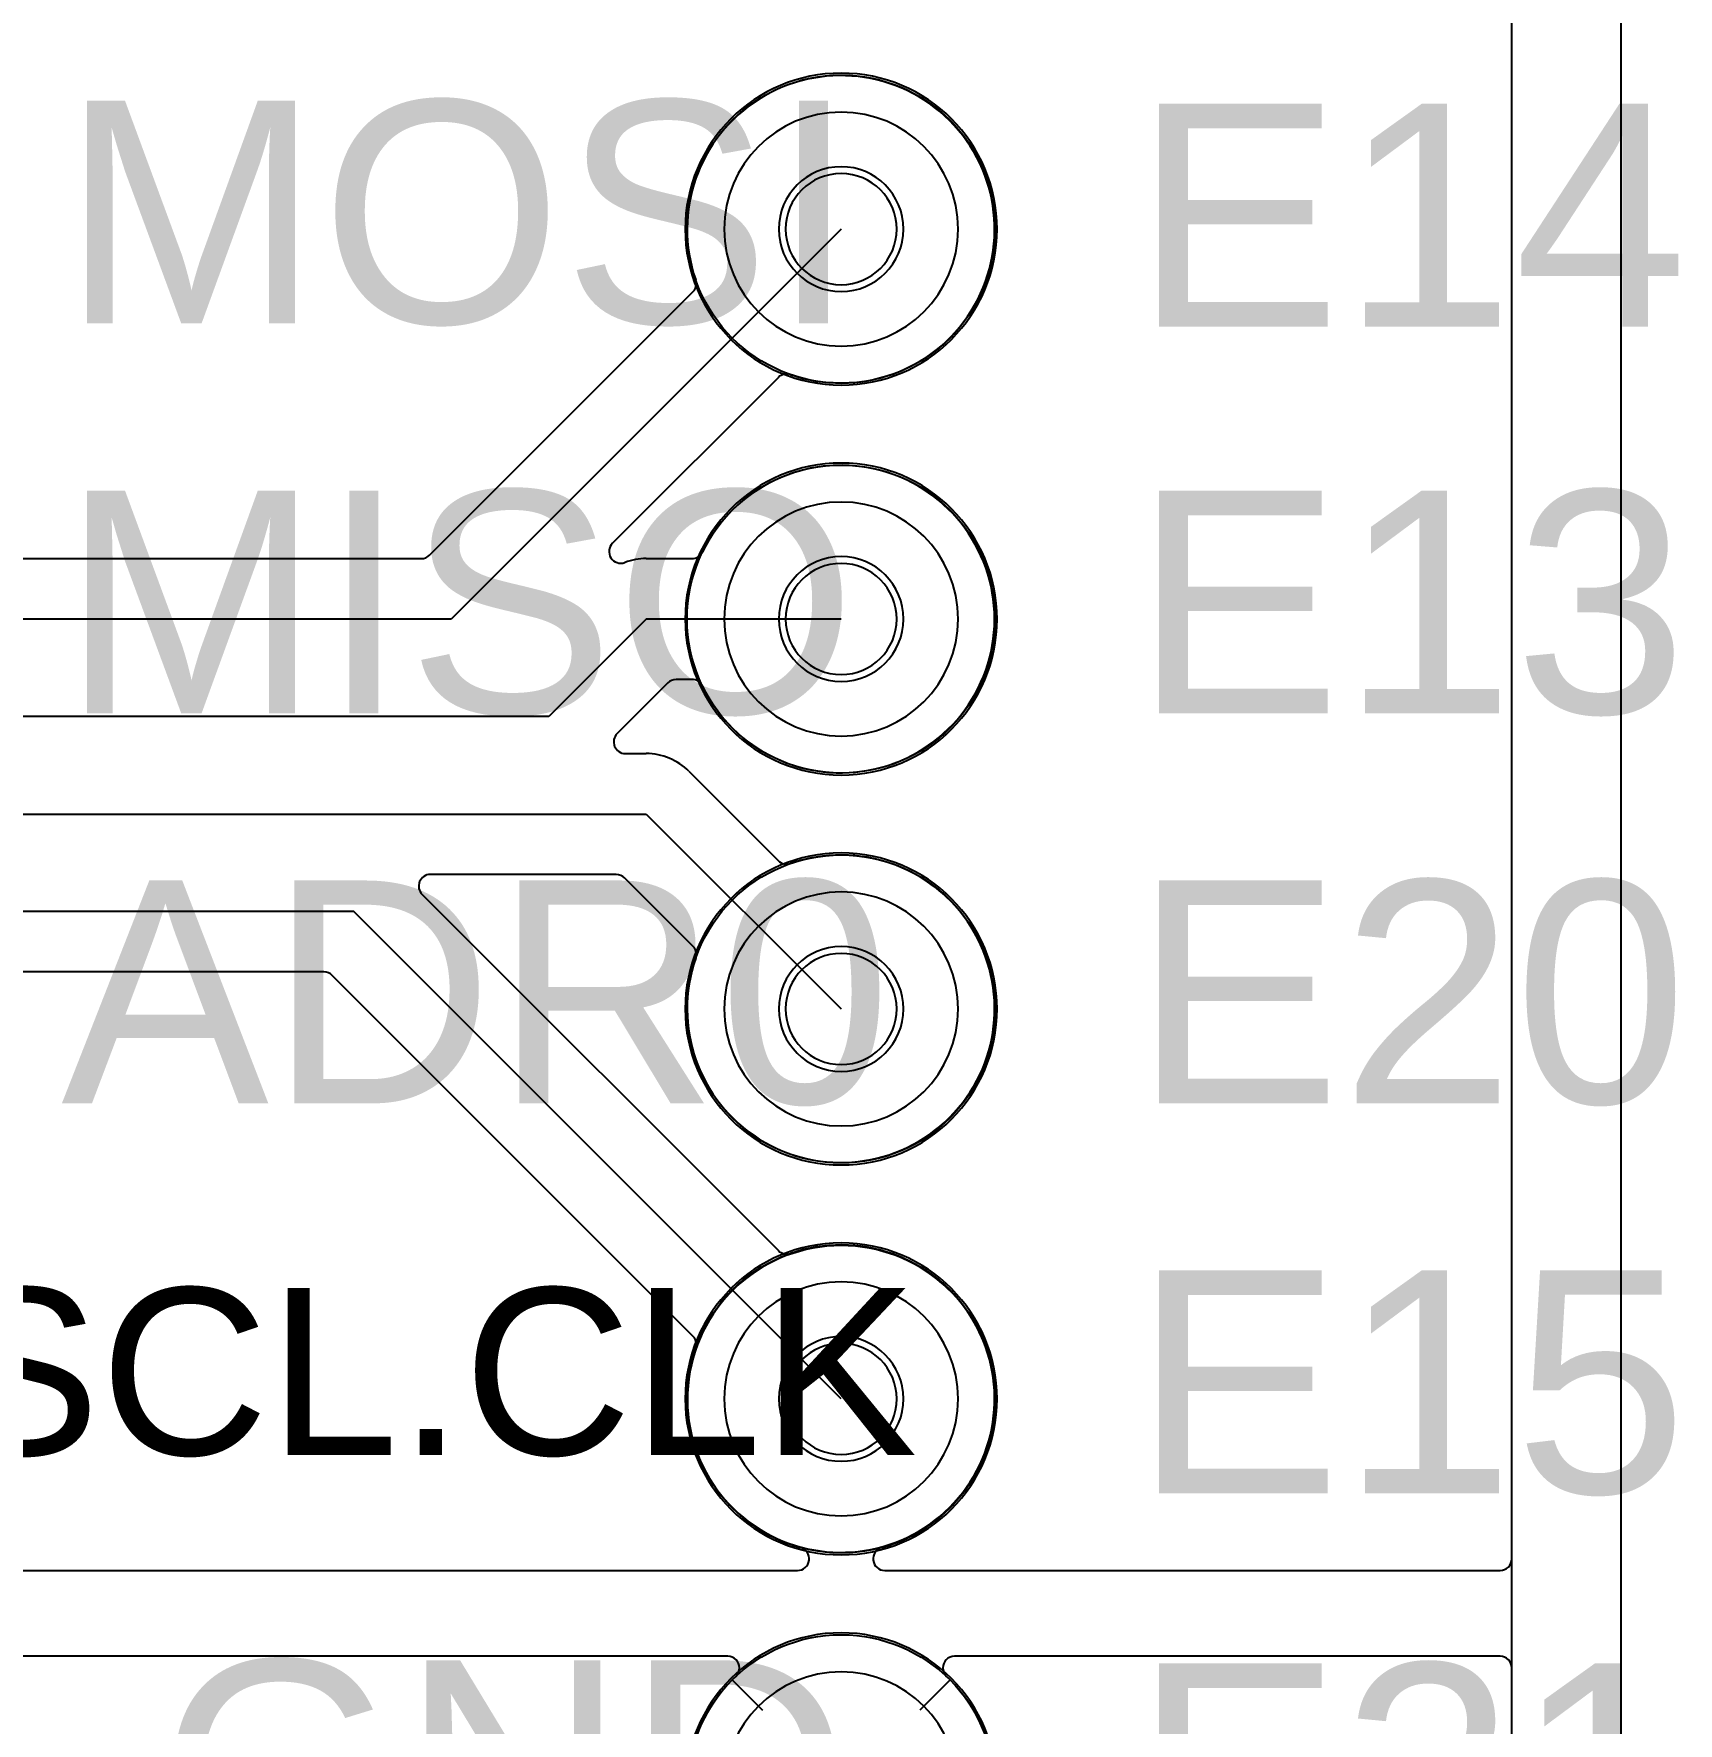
# Model space of a CAD drawing. Header units: inches. Extents: x -0.63 to 3.45, y 0 to 2.67.
# Drawn here: x 1.5929 to 2.0147, y 0.9918 to 1.4251 of the extents above; entities that cross this region are included whole.
import ezdxf

# ---------------------------------------------------------------- set-up
doc = ezdxf.new("R2010")
doc.units = ezdxf.units.IN
doc.header["$MEASUREMENT"] = 0
for name, color, linetype in [('BOARD_OUTLINE', 7, 'Continuous'), ('Bottom', 7, 'Continuous'), ('L2_GND', 7, 'Continuous'), ('L5_GND', 7, 'Continuous'), ('Layer_20', 7, 'Continuous'), ('LAYNR4', 7, 'Continuous'), ('LAYNR5', 7, 'Continuous'), ('PADLAYER_BOT', 7, 'Continuous'), ('PADLAYER_INNER', 7, 'Continuous'), ('PADLAYER_TOP', 7, 'Continuous'), ('SILKSCREEN_TEXT_TOP', 7, 'Continuous'), ('TOOL_TOP', 7, 'Continuous')]:
    doc.layers.add(name, color=color, linetype=linetype)

# ---------------------------------------------------------------- blocks, each defined once
blk = doc.blocks.new('SE1')
at = {"layer": 'BOARD_OUTLINE', "color": 7, "linetype": 'Continuous'}
blk.add_line((2, 2.25), (2, 0), dxfattribs=at)
blk = doc.blocks.new('SE')
at = {"layer": 'BOARD_OUTLINE'}
blk.add_blockref('SE1', (0, 0), dxfattribs=at)
blk = doc.blocks.new('SE223')
at = {"layer": 'LAYNR4', "color": 7, "linetype": 'Continuous'}
for p, q in [((1.8, 1.375), (1.7, 1.275)), ((1.7, 1.275), (0.6, 1.275))]:
    blk.add_line(p, q, dxfattribs=at)
blk = doc.blocks.new('SE222')
at = {"layer": 'LAYNR4'}
blk.add_blockref('SE223', (0, 0), dxfattribs=at)
blk = doc.blocks.new('SE675')
at = {"layer": 'LAYNR4', "color": 7, "linetype": 'Continuous'}
for p, q in [((1.75, 1.275), (1.725, 1.25)), ((1.8, 1.275), (1.75, 1.275)), ((1.725, 1.25), (0.61, 1.25))]:
    blk.add_line(p, q, dxfattribs=at)
blk = doc.blocks.new('SE674')
at = {"layer": 'LAYNR4'}
blk.add_blockref('SE675', (0, 0), dxfattribs=at)
blk = doc.blocks.new('SE683')
at = {"layer": 'LAYNR4', "color": 7, "linetype": 'Continuous'}
for p, q in [((0.61917, 1.225), (1.75, 1.225)), ((1.75, 1.225), (1.8, 1.175))]:
    blk.add_line(p, q, dxfattribs=at)
blk = doc.blocks.new('SE682')
at = {"layer": 'LAYNR4'}
blk.add_blockref('SE683', (0, 0), dxfattribs=at)
blk = doc.blocks.new('SE701')
at = {"layer": 'LAYNR4', "color": 7, "linetype": 'Continuous'}
for p, q in [((1.675, 1.2), (0.635, 1.2)), ((1.8, 1.075), (1.675, 1.2))]:
    blk.add_line(p, q, dxfattribs=at)
blk = doc.blocks.new('SE700')
at = {"layer": 'LAYNR4'}
blk.add_blockref('SE701', (0, 0), dxfattribs=at)
blk = doc.blocks.new('SE709')
at = {"layer": 'L2_GND', "color": 7, "linetype": 'Continuous'}
blk.add_line((1.972, 0.031), (1.972, 2.219), dxfattribs=at)
blk = doc.blocks.new('SE708')
at = {"layer": 'L2_GND'}
blk.add_blockref('SE709', (0, 0), dxfattribs=at)
blk = doc.blocks.new('SE1043')
at = {"layer": 'L2_GND', "color": 7, "linetype": 'Continuous'}
blk.add_line((1.82793, 1.00293), (1.82015, 0.99515), dxfattribs=at)
blk = doc.blocks.new('SE1042')
at = {"layer": 'L2_GND'}
blk.add_blockref('SE1043', (0, 0), dxfattribs=at)
blk = doc.blocks.new('SE1045')
at = {"layer": 'L2_GND', "color": 7, "linetype": 'Continuous'}
blk.add_line((1.77207, 1.00293), (1.77985, 0.99515), dxfattribs=at)
blk = doc.blocks.new('SE1044')
at = {"layer": 'L2_GND'}
blk.add_blockref('SE1045', (0, 0), dxfattribs=at)
blk = doc.blocks.new('SE1243')
at = {"layer": 'LAYNR4', "color": 7, "linetype": 'Continuous'}
blk.add_line((1.972, 0.031), (1.972, 2.219), dxfattribs=at)
blk = doc.blocks.new('SE1242')
at = {"layer": 'LAYNR4'}
blk.add_blockref('SE1243', (0, 0), dxfattribs=at)
blk = doc.blocks.new('SE1271')
at = {"layer": 'LAYNR4', "color": 7, "linetype": 'Continuous'}
for p, q in [((1.69446, 1.29138), (1.76198, 1.3589)), ((1.7839, 1.33698), (1.74135, 1.29443)), ((1.44678, 1.2905), (1.69234, 1.2905)), ((1.75, 1.2905), (1.76174, 1.2905)), ((1.75554, 1.25862), (1.74254, 1.24562)), ((1.76174, 1.2595), (1.75766, 1.2595)), ((1.74466, 1.2405), (1.75, 1.2405)), ((1.76096, 1.23596), (1.7839, 1.21302)), ((1.74234, 1.2095), (1.69466, 1.2095)), ((1.76198, 1.1911), (1.74446, 1.20862)), ((1.69254, 1.20438), (1.7839, 1.11302)), ((1.66734, 1.1845), (1.57885, 1.1845)), ((1.76198, 1.0911), (1.66946, 1.18362))]:
    blk.add_line(p, q, dxfattribs=at)
for centre, radius, start, end in [((1.7999429269, 1.3749429269), 0.0394245634733001, 250.8500021615, 199.1499978385), ((1.7598488574, 1.3610272561), 0.0030111438341338, 315.0522918582, 0.0522108655), ((1.759867493, 1.3610444887), 0.0029925420868893, 359.7225964508, 18.8226071036), ((1.7860300024, 1.334856309), 0.0030078188135803, 70.9849387413, 135.0850120579), ((1.7999201698, 1.275), 0.0394251004926047, 205.8500021615, 154.1499978384), ((1.6923351197, 1.2935053935), 0.0030053974866777, 270.0930400992, 314.9930819009), ((1.7434729527, 1.2923087707), 0.0030010901248405, 135.0232665716, 290.6232277622), ((1.7617403415, 1.2935012591), 0.0030012591286142, 269.9934801744, 334.0935534911), ((1.7500163318, 1.2749502151), 0.0155497935121977, 90.0601772155, 110.6601075092), ((1.7576648803, 1.2564946065), 0.0030053974866775, 90.0930400992, 134.9930819009), ((1.7617403415, 1.2564987409), 0.0030012591286142, 25.9064465089, 90.0065198256), ((1.7446603852, 1.2434990658), 0.0029990657791235, 134.9925832143, 269.9926405838), ((1.7499997243, 1.2250000832), 0.0154999167723888, 44.9990617053, 89.9989807126), ((1.7999429269, 1.1750570731), 0.0394245634732998, 160.8500021615, 109.1499978385), ((1.6946603852, 1.2065009342), 0.0029990657791235, 90.0073594162, 225.0074167857), ((1.7423351197, 1.2064946065), 0.0030053974866775, 45.0069180991, 89.9069599008), ((1.7860300024, 1.215143691), 0.0030078188135805, 224.9149879421, 289.0150612587), ((1.7598488574, 1.1889727439), 0.0030111438341338, 359.9477891345, 44.9477081418), ((1.759867493, 1.1889555113), 0.0029925420868893, 341.1773928964, 0.2774035492), ((1.6673351197, 1.1814946065), 0.0030053974866775, 45.0069180991, 89.9069599008), ((1.7999429269, 1.0750570731), 0.0394245634732999, 160.8500021615, 109.1499978385), ((1.7860300024, 1.115143691), 0.0030078188135803, 224.9149879421, 289.0150612587), ((1.7598488574, 1.0889727439), 0.0030111438341338, 359.9477891345, 44.9477081418), ((1.759867493, 1.0889555113), 0.0029925420868893, 341.1773928964, 0.2774035492)]:
    blk.add_arc(centre, radius, start, end, dxfattribs=at)
blk = doc.blocks.new('SE1270')
at = {"layer": 'LAYNR4'}
blk.add_blockref('SE1271', (0, 0), dxfattribs=at)
blk = doc.blocks.new('SE1353')
at = {"layer": 'L5_GND', "color": 7, "linetype": 'Continuous'}
blk.add_line((1.972, 0.031), (1.972, 2.219), dxfattribs=at)
blk = doc.blocks.new('SE1352')
at = {"layer": 'L5_GND'}
blk.add_blockref('SE1353', (0, 0), dxfattribs=at)
blk = doc.blocks.new('SE1687')
at = {"layer": 'L5_GND', "color": 7, "linetype": 'Continuous'}
blk.add_line((1.82793, 1.00293), (1.82015, 0.99515), dxfattribs=at)
blk = doc.blocks.new('SE1686')
at = {"layer": 'L5_GND'}
blk.add_blockref('SE1687', (0, 0), dxfattribs=at)
blk = doc.blocks.new('SE1689')
at = {"layer": 'L5_GND', "color": 7, "linetype": 'Continuous'}
blk.add_line((1.77207, 1.00293), (1.77985, 0.99515), dxfattribs=at)
blk = doc.blocks.new('SE1688')
at = {"layer": 'L5_GND'}
blk.add_blockref('SE1689', (0, 0), dxfattribs=at)
blk = doc.blocks.new('SE1887')
at = {"layer": 'LAYNR5', "color": 7, "linetype": 'Continuous'}
for p, q in [((1.972, 1.034), (1.972, 2.219)), ((1.575, 1.031), (1.78881, 1.031)), ((1.81119, 1.031), (1.969, 1.031))]:
    blk.add_line(p, q, dxfattribs=at)
for centre, radius, start, end in [((1.8, 1.0749059999), 0.039412894471126, 285.2999989871, 254.7000010129), ((1.7888094357, 1.0339980553), 0.0029980553620539, 270.0107836672, 74.7107334707), ((1.8111905643, 1.0339980553), 0.0029980553620539, 105.2892665293, 269.9892163328), ((1.9690000022, 1.0339999978), 0.0029999977587754, 270, 0)]:
    blk.add_arc(centre, radius, start, end, dxfattribs=at)
blk = doc.blocks.new('SE1886')
at = {"layer": 'LAYNR5'}
blk.add_blockref('SE1887', (0, 0), dxfattribs=at)
blk = doc.blocks.new('SE1991')
at = {"layer": 'LAYNR5', "color": 7, "linetype": 'Continuous'}
for p, q in [((1.77093, 1.009), (1.22191, 1.009)), ((1.969, 1.009), (1.82907, 1.009)), ((1.972, 0.031), (1.972, 1.006))]:
    blk.add_line(p, q, dxfattribs=at)
for centre, radius, start, end in [((1.7709300022, 1.0060000022), 0.0029999977587754, 0, 90.0000856086), ((1.7709246037, 1.0060026605), 0.0030053974700914, 313.1492893529, 359.9492795895), ((1.8290699978, 1.0060000022), 0.0029999977587751, 90, 180.0000856086), ((1.8290753963, 1.0060026605), 0.0030053974700914, 180.0507204105, 226.8507106471), ((1.9690000022, 1.0060000022), 0.0029999977587751, 0, 90.0000856086), ((1.8, 0.9750366176), 0.0394713558611647, 133.1999951774, 46.8000048226)]:
    blk.add_arc(centre, radius, start, end, dxfattribs=at)
blk = doc.blocks.new('SE1990')
at = {"layer": 'LAYNR5'}
blk.add_blockref('SE1991', (0, 0), dxfattribs=at)
blk = doc.blocks.new('SE2111')
at = {"layer": 'Bottom', "color": 7, "linetype": 'Continuous'}
blk.add_line((1.972, 0.031), (1.972, 2.219), dxfattribs=at)
blk = doc.blocks.new('SE2110')
at = {"layer": 'Bottom'}
blk.add_blockref('SE2111', (0, 0), dxfattribs=at)
blk = doc.blocks.new('SE3165')
at = {"layer": 'SILKSCREEN_TEXT_TOP', "color": 7, "linetype": 'Continuous'}
for start, end in [(0, 180), (180, 0)]:
    blk.add_arc((1.8, 1.275), 0.04, start, end, dxfattribs=at)
blk = doc.blocks.new('SE3164')
at = {"layer": 'SILKSCREEN_TEXT_TOP'}
blk.add_blockref('SE3165', (0, 0), dxfattribs=at)
blk = doc.blocks.new('SE3167')
at = {"layer": 'Layer_20', "color": 7, "linetype": 'Continuous'}
for start, end in [(0, 180), (180, 0)]:
    blk.add_arc((1.8, 1.275), 0.03, start, end, dxfattribs=at)
blk = doc.blocks.new('SE3166')
at = {"layer": 'Layer_20'}
blk.add_blockref('SE3167', (0, 0), dxfattribs=at)
blk = doc.blocks.new('SE3169')
at = {"layer": 'PADLAYER_TOP', "color": 7, "linetype": 'Continuous'}
for start, end in [(0, 180), (180, 0)]:
    blk.add_arc((1.8, 1.275), 0.0142500000000001, start, end, dxfattribs=at)
blk = doc.blocks.new('SE3168')
at = {"layer": 'PADLAYER_TOP'}
blk.add_blockref('SE3169', (0, 0), dxfattribs=at)
blk = doc.blocks.new('SE3171')
at = {"layer": 'PADLAYER_INNER', "color": 7, "linetype": 'Continuous'}
for start, end in [(0, 180), (180, 0)]:
    blk.add_arc((1.8, 1.275), 0.0142500000000001, start, end, dxfattribs=at)
blk = doc.blocks.new('SE3170')
at = {"layer": 'PADLAYER_INNER'}
blk.add_blockref('SE3171', (0, 0), dxfattribs=at)
blk = doc.blocks.new('SE3173')
at = {"layer": 'PADLAYER_BOT', "color": 7, "linetype": 'Continuous'}
for start, end in [(0, 180), (180, 0)]:
    blk.add_arc((1.8, 1.275), 0.0142500000000001, start, end, dxfattribs=at)
blk = doc.blocks.new('SE3172')
at = {"layer": 'PADLAYER_BOT'}
blk.add_blockref('SE3173', (0, 0), dxfattribs=at)
blk = doc.blocks.new('SE3175')
at = {"layer": 'TOOL_TOP', "color": 7, "linetype": 'Continuous'}
for start, end in [(0, 180), (180, 0)]:
    blk.add_arc((1.8, 1.275), 0.016, start, end, dxfattribs=at)
blk = doc.blocks.new('SE3174')
at = {"layer": 'TOOL_TOP'}
blk.add_blockref('SE3175', (0, 0), dxfattribs=at)
blk = doc.blocks.new('SE3177')
at = {"layer": 'SILKSCREEN_TEXT_TOP', "color": 7, "linetype": 'Continuous'}
for start, end in [(0, 180), (180, 0)]:
    blk.add_arc((1.8, 1.375), 0.04, start, end, dxfattribs=at)
blk = doc.blocks.new('SE3176')
at = {"layer": 'SILKSCREEN_TEXT_TOP'}
blk.add_blockref('SE3177', (0, 0), dxfattribs=at)
blk = doc.blocks.new('SE3179')
at = {"layer": 'Layer_20', "color": 7, "linetype": 'Continuous'}
for start, end in [(0, 180), (180, 0)]:
    blk.add_arc((1.8, 1.375), 0.03, start, end, dxfattribs=at)
blk = doc.blocks.new('SE3178')
at = {"layer": 'Layer_20'}
blk.add_blockref('SE3179', (0, 0), dxfattribs=at)
blk = doc.blocks.new('SE3181')
at = {"layer": 'PADLAYER_TOP', "color": 7, "linetype": 'Continuous'}
for start, end in [(0, 180), (180, 0)]:
    blk.add_arc((1.8, 1.375), 0.0142500000000001, start, end, dxfattribs=at)
blk = doc.blocks.new('SE3180')
at = {"layer": 'PADLAYER_TOP'}
blk.add_blockref('SE3181', (0, 0), dxfattribs=at)
blk = doc.blocks.new('SE3183')
at = {"layer": 'PADLAYER_INNER', "color": 7, "linetype": 'Continuous'}
for start, end in [(0, 180), (180, 0)]:
    blk.add_arc((1.8, 1.375), 0.0142500000000001, start, end, dxfattribs=at)
blk = doc.blocks.new('SE3182')
at = {"layer": 'PADLAYER_INNER'}
blk.add_blockref('SE3183', (0, 0), dxfattribs=at)
blk = doc.blocks.new('SE3185')
at = {"layer": 'PADLAYER_BOT', "color": 7, "linetype": 'Continuous'}
for start, end in [(0, 180), (180, 0)]:
    blk.add_arc((1.8, 1.375), 0.0142500000000001, start, end, dxfattribs=at)
blk = doc.blocks.new('SE3184')
at = {"layer": 'PADLAYER_BOT'}
blk.add_blockref('SE3185', (0, 0), dxfattribs=at)
blk = doc.blocks.new('SE3187')
at = {"layer": 'TOOL_TOP', "color": 7, "linetype": 'Continuous'}
for start, end in [(0, 180), (180, 0)]:
    blk.add_arc((1.8, 1.375), 0.016, start, end, dxfattribs=at)
blk = doc.blocks.new('SE3186')
at = {"layer": 'TOOL_TOP'}
blk.add_blockref('SE3187', (0, 0), dxfattribs=at)
blk = doc.blocks.new('SE3189')
at = {"layer": 'SILKSCREEN_TEXT_TOP', "color": 7, "linetype": 'Continuous'}
for start, end in [(0, 180), (180, 0)]:
    blk.add_arc((1.8, 1.075), 0.04, start, end, dxfattribs=at)
blk = doc.blocks.new('SE3188')
at = {"layer": 'SILKSCREEN_TEXT_TOP'}
blk.add_blockref('SE3189', (0, 0), dxfattribs=at)
blk = doc.blocks.new('SE3191')
at = {"layer": 'Layer_20', "color": 7, "linetype": 'Continuous'}
for start, end in [(0, 180), (180, 0)]:
    blk.add_arc((1.8, 1.075), 0.03, start, end, dxfattribs=at)
blk = doc.blocks.new('SE3190')
at = {"layer": 'Layer_20'}
blk.add_blockref('SE3191', (0, 0), dxfattribs=at)
blk = doc.blocks.new('SE3193')
at = {"layer": 'PADLAYER_TOP', "color": 7, "linetype": 'Continuous'}
for start, end in [(0, 180), (180, 0)]:
    blk.add_arc((1.8, 1.075), 0.0142500000000001, start, end, dxfattribs=at)
blk = doc.blocks.new('SE3192')
at = {"layer": 'PADLAYER_TOP'}
blk.add_blockref('SE3193', (0, 0), dxfattribs=at)
blk = doc.blocks.new('SE3195')
at = {"layer": 'PADLAYER_INNER', "color": 7, "linetype": 'Continuous'}
for start, end in [(0, 180), (180, 0)]:
    blk.add_arc((1.8, 1.075), 0.0142500000000001, start, end, dxfattribs=at)
blk = doc.blocks.new('SE3194')
at = {"layer": 'PADLAYER_INNER'}
blk.add_blockref('SE3195', (0, 0), dxfattribs=at)
blk = doc.blocks.new('SE3197')
at = {"layer": 'PADLAYER_BOT', "color": 7, "linetype": 'Continuous'}
for start, end in [(0, 180), (180, 0)]:
    blk.add_arc((1.8, 1.075), 0.0142500000000001, start, end, dxfattribs=at)
blk = doc.blocks.new('SE3196')
at = {"layer": 'PADLAYER_BOT'}
blk.add_blockref('SE3197', (0, 0), dxfattribs=at)
blk = doc.blocks.new('SE3199')
at = {"layer": 'TOOL_TOP', "color": 7, "linetype": 'Continuous'}
for start, end in [(0, 180), (180, 0)]:
    blk.add_arc((1.8, 1.075), 0.016, start, end, dxfattribs=at)
blk = doc.blocks.new('SE3198')
at = {"layer": 'TOOL_TOP'}
blk.add_blockref('SE3199', (0, 0), dxfattribs=at)
blk = doc.blocks.new('SE3261')
at = {"layer": 'SILKSCREEN_TEXT_TOP', "color": 7, "linetype": 'Continuous'}
for start, end in [(0, 180), (180, 0)]:
    blk.add_arc((1.8, 1.175), 0.04, start, end, dxfattribs=at)
blk = doc.blocks.new('SE3260')
at = {"layer": 'SILKSCREEN_TEXT_TOP'}
blk.add_blockref('SE3261', (0, 0), dxfattribs=at)
blk = doc.blocks.new('SE3263')
at = {"layer": 'Layer_20', "color": 7, "linetype": 'Continuous'}
for start, end in [(0, 180), (180, 0)]:
    blk.add_arc((1.8, 1.175), 0.03, start, end, dxfattribs=at)
blk = doc.blocks.new('SE3262')
at = {"layer": 'Layer_20'}
blk.add_blockref('SE3263', (0, 0), dxfattribs=at)
blk = doc.blocks.new('SE3265')
at = {"layer": 'PADLAYER_TOP', "color": 7, "linetype": 'Continuous'}
for start, end in [(0, 180), (180, 0)]:
    blk.add_arc((1.8, 1.175), 0.0142500000000001, start, end, dxfattribs=at)
blk = doc.blocks.new('SE3264')
at = {"layer": 'PADLAYER_TOP'}
blk.add_blockref('SE3265', (0, 0), dxfattribs=at)
blk = doc.blocks.new('SE3267')
at = {"layer": 'PADLAYER_INNER', "color": 7, "linetype": 'Continuous'}
for start, end in [(0, 180), (180, 0)]:
    blk.add_arc((1.8, 1.175), 0.0142500000000001, start, end, dxfattribs=at)
blk = doc.blocks.new('SE3266')
at = {"layer": 'PADLAYER_INNER'}
blk.add_blockref('SE3267', (0, 0), dxfattribs=at)
blk = doc.blocks.new('SE3269')
at = {"layer": 'PADLAYER_BOT', "color": 7, "linetype": 'Continuous'}
for start, end in [(0, 180), (180, 0)]:
    blk.add_arc((1.8, 1.175), 0.0142500000000001, start, end, dxfattribs=at)
blk = doc.blocks.new('SE3268')
at = {"layer": 'PADLAYER_BOT'}
blk.add_blockref('SE3269', (0, 0), dxfattribs=at)
blk = doc.blocks.new('SE3271')
at = {"layer": 'TOOL_TOP', "color": 7, "linetype": 'Continuous'}
for start, end in [(0, 180), (180, 0)]:
    blk.add_arc((1.8, 1.175), 0.016, start, end, dxfattribs=at)
blk = doc.blocks.new('SE3270')
at = {"layer": 'TOOL_TOP'}
blk.add_blockref('SE3271', (0, 0), dxfattribs=at)
blk = doc.blocks.new('SE3273')
at = {"layer": 'SILKSCREEN_TEXT_TOP', "color": 7, "linetype": 'Continuous'}
for start, end in [(0, 180), (180, 0)]:
    blk.add_arc((1.8, 0.975), 0.04, start, end, dxfattribs=at)
blk = doc.blocks.new('SE3272')
at = {"layer": 'SILKSCREEN_TEXT_TOP'}
blk.add_blockref('SE3273', (0, 0), dxfattribs=at)
blk = doc.blocks.new('SE3275')
at = {"layer": 'Layer_20', "color": 7, "linetype": 'Continuous'}
for start, end in [(0, 180), (180, 0)]:
    blk.add_arc((1.8, 0.975), 0.03, start, end, dxfattribs=at)
blk = doc.blocks.new('SE3274')
at = {"layer": 'Layer_20'}
blk.add_blockref('SE3275', (0, 0), dxfattribs=at)

msp = doc.modelspace()

# ---------------------------------------------------------------- linework, layer by layer
at = {"layer": 'Bottom', "color": 7, "linetype": 'Continuous'}
for centre in [(1.8, 1.375), (1.8, 1.275), (1.8, 1.175), (1.8, 1.075), (1.8, 0.975)]:
    msp.add_circle(centre, 0.0395000000000001, dxfattribs=at)
at = {"layer": 'L2_GND', "color": 7, "linetype": 'Continuous'}
for centre in [(1.8, 1.375), (1.8, 1.275), (1.8, 1.175), (1.8, 1.075), (1.8, 0.975)]:
    msp.add_circle(centre, 0.0395000000000001, dxfattribs=at)
at = {"layer": 'L5_GND', "color": 7, "linetype": 'Continuous'}
for centre in [(1.8, 1.375), (1.8, 1.275), (1.8, 1.175), (1.8, 1.075), (1.8, 0.975)]:
    msp.add_circle(centre, 0.0395000000000001, dxfattribs=at)
at = {"layer": 'LAYNR4', "color": 7, "linetype": 'Continuous'}
msp.add_circle((1.8, 0.975), 0.0395000000000001, dxfattribs=at)
at = {"layer": 'LAYNR5', "color": 7, "linetype": 'Continuous'}
for centre in [(1.8, 1.375), (1.8, 1.275), (1.8, 1.175)]:
    msp.add_circle(centre, 0.0395000000000001, dxfattribs=at)

# ---------------------------------------------------------------- block references
for name in ['SE', 'SE708', 'SE1242', 'SE1352', 'SE1886', 'SE2110', 'SE1270', 'SE3176', 'SE3178', 'SE3186', 'SE3180', 'SE3182', 'SE3184', 'SE222', 'SE3164', 'SE3166', 'SE3174', 'SE3168', 'SE3170', 'SE3172', 'SE674', 'SE1990', 'SE682', 'SE3260', 'SE3262', 'SE700', 'SE3270', 'SE3264', 'SE3266', 'SE3268', 'SE3188', 'SE3190', 'SE3198', 'SE3192', 'SE3194', 'SE3196', 'SE3272', 'SE3274', 'SE1044', 'SE1688', 'SE1042', 'SE1686']:
    msp.add_blockref(name, (0, 0))

# ---------------------------------------------------------------- texts
at = {"layer": 'SILKSCREEN_TEXT_TOP', "attachment_point": 7}
for s, insert, char_height, width in [('{\\fArial|b0||i0||c0|p34;\\C7;\\H5.7143e-002;\\W1.;MOSI}', (1.6, 1.3499996063), 0.057143, 0.2037276111), ('{\\fArial|b0||i0||c0|p34;\\C7;\\H5.7143e-002;\\W1.;E14}', (1.875, 1.3499996063), 0.057143, 0.1428578937), ('{\\fArial|b0||i0||c0|p34;\\C7;\\H5.7143e-002;\\W1.;MISO}', (1.6, 1.2499996063), 0.057143, 0.2037276111), ('{\\fArial|b0||i0||c0|p34;\\C7;\\H5.7143e-002;\\W1.;E13}', (1.875, 1.2499996063), 0.057143, 0.1428578937), ('{\\fArial|b0||i0||c0|p34;\\C7;\\H5.7143e-002;\\W1.;ADR0}', (1.6, 1.1499996063), 0.057143, 0.212423285), ('{\\fArial|b0||i0||c0|p34;\\C7;\\H5.7143e-002;\\W1.;E20}', (1.875, 1.1499996063), 0.057143, 0.1428578937), ('{\\fArial|b0||i0||c0|p34;\\C7;\\H5.7143e-002;\\W1.;E15}', (1.875, 1.0499996063), 0.057143, 0.1428578937), ('{\\fArial|b0||i0||c0|p34;\\C7;\\H4.2857e-002;\\W1.;SCL.CLK}', (1.57, 1.0599996063), 0.042857, 0.2496890024), ('{\\fArial|b0||i0||c0|p34;\\C7;\\H5.7143e-002;\\W1.;GND}', (1.625, 0.9499996063), 0.057143, 0.1763983502), ('{\\fArial|b0||i0||c0|p34;\\C7;\\H5.7143e-002;\\W1.;E21}', (1.875, 0.9499996063), 0.057143, 0.1428578937)]:
    msp.add_mtext(s, dxfattribs=dict(at, insert=insert, char_height=char_height, width=width))

doc.saveas('drawing.dxf')
